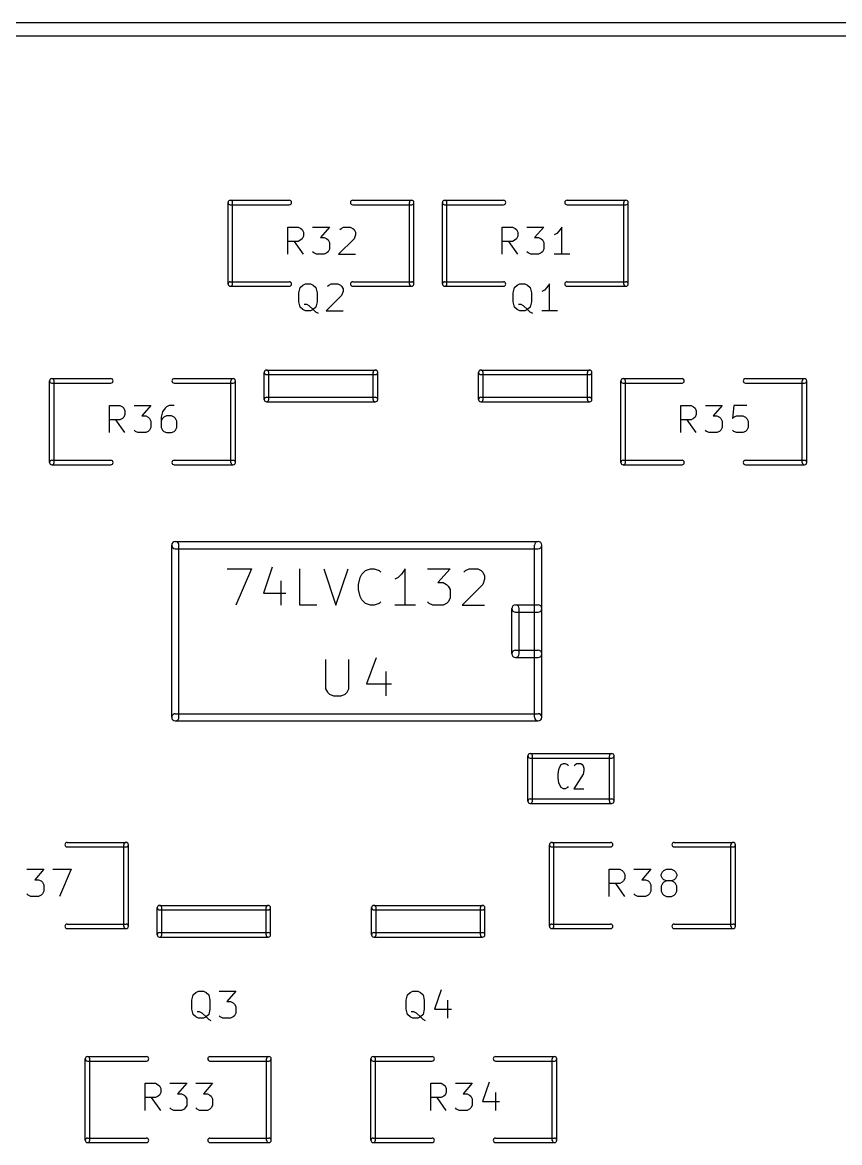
# Model space of a CAD drawing. Extents: x 25909 to 94169, y 14485 to 72503.
# Drawn here: x 60487 to 69497, y 59754 to 72115 of the extents above; entities that cross this region are included whole.
import ezdxf

# ---------------------------------------------------------------- set-up
doc = ezdxf.new("R2010")
doc.units = 0
doc.layers.add('BLACK', color=1, linetype='CONTINUOUS')

msp = doc.modelspace()

# ---------------------------------------------------------------- linework, layer by layer
at = {"layer": 'BLACK'}
for p, q in [((27165, 72115), (94093, 72115)), ((27165, 71965), (94093, 71965)), ((62754, 69228), (62754, 70128)), ((62779, 70153), (63429, 70153)), ((62779, 70103), (63429, 70103)), ((62804, 69228), (62804, 70128)), ((64129, 70153), (64779, 70153)), ((64129, 70103), (64779, 70103)), ((64754, 69228), (64754, 70128)), ((64804, 69228), (64804, 70128)), ((65117, 69228), (65117, 70128)), ((65142, 70153), (65792, 70153)), ((65142, 70103), (65792, 70103)), ((65167, 69228), (65167, 70128)), ((66492, 70153), (67142, 70153)), ((66492, 70103), (67142, 70103)), ((67117, 69228), (67117, 70128)), ((67167, 69228), (67167, 70128)), ((63414, 69557), (63414, 69857)), ((63414, 69857), (63529, 69857)), ((63529, 69857), (63557, 69842)), ((63557, 69842), (63572, 69828)), ((63686, 69857), (63872, 69857)), ((63872, 69857), (63772, 69742)), ((63986, 69828), (64000, 69842)), ((64000, 69842), (64029, 69857)), ((64029, 69857), (64100, 69857)), ((64100, 69857), (64129, 69842)), ((64129, 69842), (64143, 69828)), ((65777, 69557), (65777, 69857)), ((65777, 69857), (65892, 69857)), ((65892, 69857), (65920, 69842)), ((65920, 69842), (65935, 69828)), ((66049, 69857), (66235, 69857)), ((66235, 69857), (66135, 69742)), ((66435, 69857), (66406, 69814)), ((66435, 69557), (66435, 69857)), ((63572, 69728), (63557, 69714)), ((63572, 69828), (63586, 69799)), ((63586, 69757), (63572, 69728)), ((63586, 69799), (63586, 69757)), ((63772, 69742), (63814, 69742)), ((63814, 69742), (63843, 69728)), ((63843, 69728), (63857, 69714)), ((64143, 69728), (63972, 69557)), ((64143, 69828), (64158, 69799)), ((64158, 69771), (64143, 69728)), ((64158, 69799), (64158, 69771)), ((65935, 69728), (65920, 69714)), ((65935, 69828), (65949, 69799)), ((65949, 69757), (65935, 69728)), ((65949, 69799), (65949, 69757)), ((66135, 69742), (66177, 69742)), ((66177, 69742), (66206, 69728)), ((66206, 69728), (66220, 69714)), ((66378, 69785), (66349, 69771)), ((66406, 69814), (66378, 69785)), ((63529, 69699), (63414, 69699)), ((63586, 69557), (63486, 69699)), ((63557, 69714), (63529, 69699)), ((63857, 69714), (63872, 69685)), ((63872, 69614), (63857, 69585)), ((63872, 69685), (63872, 69614)), ((65892, 69699), (65777, 69699)), ((65949, 69557), (65849, 69699)), ((65920, 69714), (65892, 69699)), ((66220, 69714), (66235, 69685)), ((66235, 69614), (66220, 69585)), ((66235, 69685), (66235, 69614)), ((63700, 69571), (63686, 69585)), ((63729, 69557), (63700, 69571)), ((63814, 69557), (63729, 69557)), ((63843, 69571), (63814, 69557)), ((63857, 69585), (63843, 69571)), ((63972, 69557), (64158, 69557)), ((66063, 69571), (66049, 69585)), ((66092, 69557), (66063, 69571)), ((66177, 69557), (66092, 69557)), ((66206, 69571), (66177, 69557)), ((66220, 69585), (66206, 69571)), ((66521, 69557), (66349, 69557)), ((62779, 69253), (63429, 69253)), ((63579, 69217), (63608, 69232)), ((63608, 69232), (63665, 69232)), ((63665, 69232), (63693, 69217)), ((63864, 69217), (63893, 69232)), ((63893, 69232), (63964, 69232)), ((63964, 69232), (63993, 69217)), ((64129, 69253), (64779, 69253)), ((65142, 69253), (65792, 69253)), ((65942, 69217), (65971, 69232)), ((65971, 69232), (66028, 69232)), ((66028, 69232), (66056, 69217)), ((66299, 69232), (66270, 69189)), ((66299, 68932), (66299, 69232)), ((66492, 69253), (67142, 69253)), ((62779, 69203), (63429, 69203)), ((63536, 69132), (63550, 69189)), ((63536, 69032), (63536, 69132)), ((63550, 69189), (63579, 69217)), ((63693, 69217), (63722, 69189)), ((63722, 69189), (63736, 69132)), ((63736, 69132), (63736, 69032)), ((64007, 69103), (63836, 68932)), ((63850, 69203), (63864, 69217)), ((63993, 69217), (64007, 69203)), ((64007, 69203), (64022, 69174)), ((64022, 69146), (64007, 69103)), ((64022, 69174), (64022, 69146)), ((64129, 69203), (64779, 69203)), ((65142, 69203), (65792, 69203)), ((65899, 69132), (65913, 69189)), ((65899, 69032), (65899, 69132)), ((65913, 69189), (65942, 69217)), ((66056, 69217), (66085, 69189)), ((66085, 69189), (66099, 69132)), ((66099, 69132), (66099, 69032)), ((66242, 69160), (66213, 69146)), ((66270, 69189), (66242, 69160)), ((66492, 69203), (67142, 69203)), ((63550, 68974), (63536, 69032)), ((63622, 69003), (63593, 69003)), ((63650, 68989), (63622, 69003)), ((63693, 68946), (63650, 68989)), ((63736, 69032), (63722, 68974)), ((65913, 68974), (65899, 69032)), ((65985, 69003), (65956, 69003)), ((66013, 68989), (65985, 69003)), ((66056, 68946), (66013, 68989)), ((66099, 69032), (66085, 68974)), ((63579, 68946), (63550, 68974)), ((63608, 68932), (63579, 68946)), ((63665, 68932), (63608, 68932)), ((63693, 68946), (63665, 68932)), ((63722, 68974), (63693, 68946)), ((63722, 68917), (63693, 68946)), ((63750, 68903), (63722, 68917)), ((63836, 68932), (64022, 68932)), ((65942, 68946), (65913, 68974)), ((65971, 68932), (65942, 68946)), ((66028, 68932), (65971, 68932)), ((66056, 68946), (66028, 68932)), ((66085, 68974), (66056, 68946)), ((66085, 68917), (66056, 68946)), ((66113, 68903), (66085, 68917)), ((66385, 68932), (66213, 68932)), ((63154, 67953), (63154, 68253)), ((63179, 68278), (64379, 68278)), ((63204, 67953), (63204, 68253)), ((64354, 67953), (64354, 68253)), ((64404, 67953), (64404, 68253)), ((65517, 67953), (65517, 68253)), ((65542, 68278), (66742, 68278)), ((65567, 67953), (65567, 68253)), ((66717, 67953), (66717, 68253)), ((66767, 67953), (66767, 68253)), ((60786, 67259), (60786, 68159)), ((60811, 68184), (61461, 68184)), ((60811, 68134), (61461, 68134)), ((60836, 67259), (60836, 68159)), ((62161, 68184), (62811, 68184)), ((62161, 68134), (62811, 68134)), ((62786, 67259), (62786, 68159)), ((62836, 67259), (62836, 68159)), ((63179, 68228), (64379, 68228)), ((65542, 68228), (66742, 68228)), ((67085, 67259), (67085, 68159)), ((67110, 68184), (67760, 68184)), ((67110, 68134), (67760, 68134)), ((67135, 67259), (67135, 68159)), ((68460, 68184), (69110, 68184)), ((68460, 68134), (69110, 68134)), ((69085, 67259), (69085, 68159)), ((69135, 67259), (69135, 68159)), ((61446, 67588), (61446, 67888)), ((61446, 67888), (61561, 67888)), ((61561, 67888), (61589, 67873)), ((61589, 67873), (61604, 67859)), ((61718, 67888), (61904, 67888)), ((61904, 67888), (61804, 67773)), ((62075, 67873), (62061, 67859)), ((62104, 67888), (62075, 67873)), ((62161, 67888), (62104, 67888)), ((63179, 67978), (64379, 67978)), ((63179, 67928), (64379, 67928)), ((65542, 67978), (66742, 67978)), ((65542, 67928), (66742, 67928)), ((67745, 67588), (67745, 67888)), ((67745, 67888), (67860, 67888)), ((67860, 67888), (67888, 67873)), ((67888, 67873), (67903, 67859)), ((68017, 67888), (68203, 67888)), ((68203, 67888), (68103, 67773)), ((68331, 67888), (68317, 67745)), ((68474, 67888), (68331, 67888)), ((61589, 67745), (61561, 67730)), ((61604, 67759), (61589, 67745)), ((61604, 67859), (61618, 67830)), ((61618, 67788), (61604, 67759)), ((61618, 67830), (61618, 67788)), ((61804, 67773), (61846, 67773)), ((61846, 67773), (61875, 67759)), ((61875, 67759), (61889, 67745)), ((61889, 67745), (61904, 67716)), ((62032, 67816), (62018, 67759)), ((62018, 67759), (62018, 67645)), ((62032, 67745), (62018, 67716)), ((62061, 67859), (62032, 67816)), ((62047, 67759), (62032, 67745)), ((62075, 67773), (62047, 67759)), ((62132, 67773), (62075, 67773)), ((62161, 67759), (62132, 67773)), ((62175, 67745), (62161, 67759)), ((62190, 67716), (62175, 67745)), ((67888, 67745), (67860, 67730)), ((67903, 67759), (67888, 67745)), ((67903, 67859), (67917, 67830)), ((67917, 67788), (67903, 67759)), ((67917, 67830), (67917, 67788)), ((68103, 67773), (68145, 67773)), ((68145, 67773), (68174, 67759)), ((68174, 67759), (68188, 67745)), ((68188, 67745), (68203, 67716)), ((68317, 67745), (68331, 67759)), ((68331, 67759), (68360, 67773)), ((68360, 67773), (68431, 67773)), ((68431, 67773), (68460, 67759)), ((68460, 67759), (68474, 67745)), ((68474, 67745), (68489, 67716)), ((61561, 67730), (61446, 67730)), ((61618, 67588), (61518, 67730)), ((61732, 67602), (61718, 67616)), ((61889, 67616), (61875, 67602)), ((61904, 67645), (61889, 67616)), ((61904, 67716), (61904, 67645)), ((62018, 67645), (62032, 67616)), ((62032, 67616), (62047, 67602)), ((62161, 67602), (62175, 67616)), ((62175, 67616), (62190, 67645)), ((62190, 67645), (62190, 67716)), ((67860, 67730), (67745, 67730)), ((67917, 67588), (67817, 67730)), ((68031, 67602), (68017, 67616)), ((68188, 67616), (68174, 67602)), ((68203, 67645), (68188, 67616)), ((68203, 67716), (68203, 67645)), ((68331, 67602), (68317, 67616)), ((68474, 67616), (68460, 67602)), ((68489, 67645), (68474, 67616)), ((68489, 67716), (68489, 67645)), ((61761, 67588), (61732, 67602)), ((61846, 67588), (61761, 67588)), ((61875, 67602), (61846, 67588)), ((62047, 67602), (62075, 67588)), ((62075, 67588), (62132, 67588)), ((62132, 67588), (62161, 67602)), ((68060, 67588), (68031, 67602)), ((68145, 67588), (68060, 67588)), ((68174, 67602), (68145, 67588)), ((68360, 67588), (68331, 67602)), ((68431, 67588), (68360, 67588)), ((68460, 67602), (68431, 67588)), ((60811, 67284), (61461, 67284)), ((62161, 67284), (62811, 67284)), ((67110, 67284), (67760, 67284)), ((68460, 67284), (69110, 67284)), ((60811, 67234), (61461, 67234)), ((62161, 67234), (62811, 67234)), ((67110, 67234), (67760, 67234)), ((68460, 67234), (69110, 67234)), ((62173, 66387), (66173, 66387)), ((62133, 64447), (62133, 66347)), ((62173, 66307), (66173, 66307)), ((62213, 64447), (62213, 66347)), ((66133, 64447), (66133, 66347)), ((66213, 64447), (66213, 66347)), ((62744, 66085), (63011, 66085)), ((63011, 66085), (62839, 65685)), ((63239, 66104), (63144, 65818)), ((63544, 65685), (63544, 66085)), ((63811, 66085), (63944, 65685)), ((63944, 65685), (64078, 66085)), ((64211, 65990), (64230, 66028)), ((64230, 66028), (64268, 66066)), ((64268, 66066), (64326, 66085)), ((64326, 66085), (64364, 66085)), ((64364, 66085), (64421, 66066)), ((64421, 66066), (64440, 66047)), ((64668, 66028), (64630, 65990)), ((64706, 66085), (64668, 66028)), ((64706, 65685), (64706, 66085)), ((64954, 66085), (65202, 66085)), ((65202, 66085), (65068, 65933)), ((65354, 66047), (65373, 66066)), ((65373, 66066), (65411, 66085)), ((65411, 66085), (65507, 66085)), ((65507, 66085), (65545, 66066)), ((65545, 66066), (65564, 66047)), ((65564, 66047), (65583, 66009)), ((65583, 66009), (65583, 65971)), ((63335, 65952), (63335, 65685)), ((64192, 65914), (64211, 65990)), ((64192, 65857), (64192, 65914)), ((64630, 65990), (64592, 65971)), ((65068, 65933), (65126, 65933)), ((65126, 65933), (65164, 65914)), ((65164, 65914), (65183, 65895)), ((65183, 65895), (65202, 65857)), ((65564, 65914), (65335, 65685)), ((65583, 65971), (65564, 65914)), ((63144, 65818), (63392, 65818)), ((64211, 65780), (64192, 65857)), ((64230, 65742), (64211, 65780)), ((65202, 65761), (65183, 65723)), ((65202, 65857), (65202, 65761)), ((63735, 65685), (63544, 65685)), ((64268, 65704), (64230, 65742)), ((64326, 65685), (64268, 65704)), ((64364, 65685), (64326, 65685)), ((64421, 65704), (64364, 65685)), ((64440, 65723), (64421, 65704)), ((64821, 65685), (64592, 65685)), ((64973, 65704), (64954, 65723)), ((65011, 65685), (64973, 65704)), ((65126, 65685), (65011, 65685)), ((65164, 65704), (65126, 65685)), ((65183, 65723), (65164, 65704)), ((65335, 65685), (65583, 65685)), ((65883, 65147), (65883, 65647)), ((65923, 65687), (66173, 65687)), ((65963, 65147), (65963, 65647)), ((65923, 65607), (66173, 65607)), ((65923, 65187), (66173, 65187)), ((63830, 65085), (63830, 64761)), ((64087, 64761), (64087, 65085)), ((64387, 65104), (64280, 64818)), ((65923, 65107), (66173, 65107)), ((64494, 64952), (64494, 64685)), ((64280, 64818), (64558, 64818)), ((63830, 64761), (63852, 64723)), ((63852, 64723), (63873, 64704)), ((63873, 64704), (63916, 64685)), ((63916, 64685), (64002, 64685)), ((64002, 64685), (64044, 64704)), ((64044, 64704), (64066, 64723)), ((64066, 64723), (64087, 64761)), ((62173, 64487), (66173, 64487)), ((62173, 64407), (66173, 64407)), ((66085, 64047), (66985, 64047)), ((66060, 63522), (66060, 64022)), ((66085, 63997), (66985, 63997)), ((66110, 63522), (66110, 64022)), ((66411, 63899), (66429, 63925)), ((66429, 63925), (66454, 63939)), ((66454, 63939), (66471, 63939)), ((66471, 63939), (66497, 63925)), ((66497, 63925), (66506, 63912)), ((66574, 63912), (66583, 63925)), ((66583, 63925), (66600, 63939)), ((66600, 63939), (66643, 63939)), ((66643, 63939), (66660, 63925)), ((66660, 63925), (66669, 63912)), ((66669, 63912), (66677, 63885)), ((66960, 63522), (66960, 64022)), ((67010, 63522), (67010, 64022)), ((66394, 63819), (66403, 63872)), ((66394, 63779), (66394, 63819)), ((66403, 63872), (66411, 63899)), ((66669, 63819), (66566, 63659)), ((66677, 63859), (66669, 63819)), ((66677, 63885), (66677, 63859)), ((66403, 63725), (66394, 63779)), ((66411, 63699), (66403, 63725)), ((66429, 63672), (66411, 63699)), ((66454, 63659), (66429, 63672)), ((66497, 63672), (66471, 63659)), ((66506, 63685), (66497, 63672)), ((66085, 63547), (66985, 63547)), ((66471, 63659), (66454, 63659)), ((66566, 63659), (66677, 63659)), ((66085, 63497), (66985, 63497)), ((60980, 63066), (61630, 63066)), ((66323, 63066), (66973, 63066)), ((67673, 63066), (68323, 63066)), ((60980, 63016), (61630, 63016)), ((61605, 62141), (61605, 63041)), ((61655, 62141), (61655, 63041)), ((66298, 62141), (66298, 63041)), ((66323, 63016), (66973, 63016)), ((66348, 62141), (66348, 63041)), ((67673, 63016), (68323, 63016)), ((68298, 62141), (68298, 63041)), ((68348, 62141), (68348, 63041)), ((60537, 62770), (60723, 62770)), ((60723, 62770), (60623, 62655)), ((60823, 62770), (61023, 62770)), ((61023, 62770), (60894, 62470)), ((66958, 62470), (66958, 62770)), ((66958, 62770), (67073, 62770)), ((67073, 62770), (67101, 62755)), ((67101, 62755), (67116, 62741)), ((67116, 62741), (67130, 62712)), ((67130, 62712), (67130, 62670)), ((67230, 62770), (67416, 62770)), ((67416, 62770), (67316, 62655)), ((67530, 62712), (67544, 62741)), ((67530, 62698), (67530, 62712)), ((67544, 62670), (67530, 62698)), ((67544, 62741), (67559, 62755)), ((67559, 62755), (67587, 62770)), ((67587, 62770), (67644, 62770)), ((67644, 62770), (67673, 62755)), ((67673, 62755), (67687, 62741)), ((67687, 62741), (67702, 62712)), ((67702, 62698), (67687, 62670)), ((67702, 62712), (67702, 62698)), ((60623, 62655), (60665, 62655)), ((60665, 62655), (60694, 62641)), ((60694, 62641), (60708, 62627)), ((60708, 62627), (60723, 62598)), ((60723, 62598), (60723, 62527)), ((67073, 62612), (66958, 62612)), ((67130, 62470), (67030, 62612)), ((67101, 62627), (67073, 62612)), ((67116, 62641), (67101, 62627)), ((67130, 62670), (67116, 62641)), ((67316, 62655), (67358, 62655)), ((67358, 62655), (67387, 62641)), ((67387, 62641), (67401, 62627)), ((67401, 62627), (67416, 62598)), ((67416, 62598), (67416, 62527)), ((67544, 62612), (67530, 62584)), ((67530, 62584), (67530, 62527)), ((67559, 62655), (67544, 62670)), ((67559, 62627), (67544, 62612)), ((67587, 62641), (67559, 62655)), ((67587, 62641), (67559, 62627)), ((67644, 62641), (67587, 62641)), ((67673, 62655), (67644, 62641)), ((67673, 62627), (67644, 62641)), ((67687, 62670), (67673, 62655)), ((67687, 62612), (67673, 62627)), ((67702, 62584), (67687, 62612)), ((67702, 62527), (67702, 62584)), ((60551, 62484), (60537, 62498)), ((60580, 62470), (60551, 62484)), ((60665, 62470), (60580, 62470)), ((60694, 62484), (60665, 62470)), ((60708, 62498), (60694, 62484)), ((60723, 62527), (60708, 62498)), ((67244, 62484), (67230, 62498)), ((67273, 62470), (67244, 62484)), ((67358, 62470), (67273, 62470)), ((67387, 62484), (67358, 62470)), ((67401, 62498), (67387, 62484)), ((67416, 62527), (67401, 62498)), ((67530, 62527), (67544, 62498)), ((67544, 62498), (67559, 62484)), ((67559, 62484), (67587, 62470)), ((67587, 62470), (67644, 62470)), ((67644, 62470), (67673, 62484)), ((67673, 62484), (67687, 62498)), ((67687, 62498), (67702, 62527)), ((61973, 62047), (61973, 62347)), ((61998, 62372), (63198, 62372)), ((61998, 62322), (63198, 62322)), ((62023, 62047), (62023, 62347)), ((63173, 62047), (63173, 62347)), ((63223, 62047), (63223, 62347)), ((64336, 62047), (64336, 62347)), ((64361, 62372), (65561, 62372)), ((64361, 62322), (65561, 62322)), ((64386, 62047), (64386, 62347)), ((65536, 62047), (65536, 62347)), ((65586, 62047), (65586, 62347)), ((60980, 62166), (61630, 62166)), ((60980, 62116), (61630, 62116)), ((61998, 62072), (63198, 62072)), ((64361, 62072), (65561, 62072)), ((66323, 62166), (66973, 62166)), ((66323, 62116), (66973, 62116)), ((67673, 62166), (68323, 62166)), ((67673, 62116), (68323, 62116)), ((61998, 62022), (63198, 62022)), ((64361, 62022), (65561, 62022)), ((65104, 61440), (65032, 61226)), ((62355, 61326), (62369, 61383)), ((62355, 61226), (62355, 61326)), ((62369, 61383), (62398, 61411)), ((62398, 61411), (62427, 61426)), ((62427, 61426), (62484, 61426)), ((62484, 61426), (62512, 61411)), ((62512, 61411), (62541, 61383)), ((62541, 61383), (62555, 61326)), ((62555, 61326), (62555, 61226)), ((62655, 61426), (62841, 61426)), ((62841, 61426), (62741, 61311)), ((62741, 61311), (62783, 61311)), ((62783, 61311), (62812, 61297)), ((64718, 61326), (64732, 61383)), ((64718, 61226), (64718, 61326)), ((64732, 61383), (64761, 61411)), ((64761, 61411), (64790, 61426)), ((64790, 61426), (64847, 61426)), ((64847, 61426), (64875, 61411)), ((64875, 61411), (64904, 61383)), ((64904, 61383), (64918, 61326)), ((64918, 61326), (64918, 61226)), ((65175, 61326), (65175, 61126)), ((62369, 61168), (62355, 61226)), ((62441, 61197), (62412, 61197)), ((62469, 61183), (62441, 61197)), ((62555, 61226), (62541, 61168)), ((62812, 61297), (62826, 61283)), ((62826, 61283), (62841, 61254)), ((62841, 61254), (62841, 61183)), ((64732, 61168), (64718, 61226)), ((64804, 61197), (64775, 61197)), ((64832, 61183), (64804, 61197)), ((64918, 61226), (64904, 61168)), ((65032, 61226), (65218, 61226)), ((62398, 61140), (62369, 61168)), ((62427, 61126), (62398, 61140)), ((62484, 61126), (62427, 61126)), ((62512, 61140), (62469, 61183)), ((62512, 61140), (62484, 61126)), ((62541, 61168), (62512, 61140)), ((62541, 61111), (62512, 61140)), ((62569, 61097), (62541, 61111)), ((62669, 61140), (62655, 61154)), ((62698, 61126), (62669, 61140)), ((62783, 61126), (62698, 61126)), ((62812, 61140), (62783, 61126)), ((62826, 61154), (62812, 61140)), ((62841, 61183), (62826, 61154)), ((64761, 61140), (64732, 61168)), ((64790, 61126), (64761, 61140)), ((64847, 61126), (64790, 61126)), ((64875, 61140), (64832, 61183)), ((64875, 61140), (64847, 61126)), ((64904, 61168), (64875, 61140)), ((64904, 61111), (64875, 61140)), ((64932, 61097), (64904, 61111)), ((61205, 60704), (61855, 60704)), ((62555, 60704), (63205, 60704)), ((64354, 60704), (65004, 60704)), ((65704, 60704), (66354, 60704)), ((61180, 59779), (61180, 60679)), ((61205, 60654), (61855, 60654)), ((61230, 59779), (61230, 60679)), ((62555, 60654), (63205, 60654)), ((63180, 59779), (63180, 60679)), ((63230, 59779), (63230, 60679)), ((64329, 59779), (64329, 60679)), ((64354, 60654), (65004, 60654)), ((64379, 59779), (64379, 60679)), ((65704, 60654), (66354, 60654)), ((66329, 59779), (66329, 60679)), ((66379, 59779), (66379, 60679)), ((61840, 60108), (61840, 60408)), ((61840, 60408), (61955, 60408)), ((61955, 60408), (61983, 60393)), ((61983, 60393), (61998, 60379)), ((61998, 60379), (62012, 60350)), ((62012, 60350), (62012, 60308)), ((62112, 60408), (62298, 60408)), ((62298, 60408), (62198, 60293)), ((62398, 60408), (62584, 60408)), ((62584, 60408), (62484, 60293)), ((64989, 60108), (64989, 60408)), ((64989, 60408), (65104, 60408)), ((65104, 60408), (65132, 60393)), ((65132, 60393), (65147, 60379)), ((65147, 60379), (65161, 60350)), ((65161, 60350), (65161, 60308)), ((65261, 60408), (65447, 60408)), ((65447, 60408), (65347, 60293)), ((65633, 60422), (65561, 60208)), ((61955, 60250), (61840, 60250)), ((62012, 60108), (61912, 60250)), ((61983, 60265), (61955, 60250)), ((61998, 60279), (61983, 60265)), ((62012, 60308), (61998, 60279)), ((62198, 60293), (62240, 60293)), ((62240, 60293), (62269, 60279)), ((62269, 60279), (62283, 60265)), ((62283, 60265), (62298, 60236)), ((62298, 60236), (62298, 60165)), ((62484, 60293), (62526, 60293)), ((62526, 60293), (62555, 60279)), ((62555, 60279), (62569, 60265)), ((62569, 60265), (62584, 60236)), ((62584, 60236), (62584, 60165)), ((65104, 60250), (64989, 60250)), ((65161, 60108), (65061, 60250)), ((65132, 60265), (65104, 60250)), ((65147, 60279), (65132, 60265)), ((65161, 60308), (65147, 60279)), ((65347, 60293), (65389, 60293)), ((65389, 60293), (65418, 60279)), ((65418, 60279), (65432, 60265)), ((65432, 60265), (65447, 60236)), ((65447, 60236), (65447, 60165)), ((65561, 60208), (65747, 60208)), ((65704, 60308), (65704, 60108)), ((62126, 60122), (62112, 60136)), ((62155, 60108), (62126, 60122)), ((62240, 60108), (62155, 60108)), ((62269, 60122), (62240, 60108)), ((62283, 60136), (62269, 60122)), ((62298, 60165), (62283, 60136)), ((62412, 60122), (62398, 60136)), ((62441, 60108), (62412, 60122)), ((62526, 60108), (62441, 60108)), ((62555, 60122), (62526, 60108)), ((62569, 60136), (62555, 60122)), ((62584, 60165), (62569, 60136)), ((65275, 60122), (65261, 60136)), ((65304, 60108), (65275, 60122)), ((65389, 60108), (65304, 60108)), ((65418, 60122), (65389, 60108)), ((65432, 60136), (65418, 60122)), ((65447, 60165), (65432, 60136)), ((61205, 59804), (61855, 59804)), ((61205, 59754), (61855, 59754)), ((62555, 59804), (63205, 59804)), ((62555, 59754), (63205, 59754)), ((64354, 59804), (65004, 59804)), ((64354, 59754), (65004, 59754)), ((65704, 59804), (66354, 59804)), ((65704, 59754), (66354, 59754))]:
    msp.add_line(p, q, dxfattribs=at)
for centre, radius, start, end in [((62779, 70128), 25, 360, 540), ((62779, 70128), 25, 90, 270), ((63429, 70128), 25, 270, 450), ((64129, 70128), 25, 90, 270), ((64779, 70128), 25, 360, 540), ((64779, 70128), 25, 270, 450), ((65142, 70128), 25, 360, 540), ((65142, 70128), 25, 90, 270), ((65792, 70128), 25, 270, 450), ((66492, 70128), 25, 90, 270), ((67142, 70128), 25, 360, 540), ((67142, 70128), 25, 270, 450), ((62779, 69228), 25, 90, 270), ((62779, 69228), 25, 180, 360), ((63429, 69228), 25, 270, 450), ((64129, 69228), 25, 90, 270), ((64779, 69228), 25, 180, 360), ((64779, 69228), 25, 270, 450), ((65142, 69228), 25, 90, 270), ((65142, 69228), 25, 180, 360), ((65792, 69228), 25, 270, 450), ((66492, 69228), 25, 90, 270), ((67142, 69228), 25, 180, 360), ((67142, 69228), 25, 270, 450), ((63179, 68253), 25, 90, 270), ((63179, 68253), 25, 360, 540), ((64379, 68253), 25, 360, 540), ((64379, 68253), 25, 270, 450), ((65542, 68253), 25, 90, 270), ((65542, 68253), 25, 360, 540), ((66742, 68253), 25, 360, 540), ((66742, 68253), 25, 270, 450), ((60811, 68159), 25, 360, 540), ((60811, 68159), 25, 90, 270), ((61461, 68159), 25, 270, 450), ((62161, 68159), 25, 90, 270), ((62811, 68159), 25, 360, 540), ((62811, 68159), 25, 270, 450), ((67110, 68159), 25, 360, 540), ((67110, 68159), 25, 90, 270), ((67760, 68159), 25, 270, 450), ((68460, 68159), 25, 90, 270), ((69110, 68159), 25, 360, 540), ((69110, 68159), 25, 270, 450), ((63179, 67953), 25, 90, 270), ((63179, 67953), 25, 180, 360), ((64379, 67953), 25, 180, 360), ((64379, 67953), 25, 270, 450), ((65542, 67953), 25, 90, 270), ((65542, 67953), 25, 180, 360), ((66742, 67953), 25, 180, 360), ((66742, 67953), 25, 270, 450), ((60811, 67259), 25, 90, 270), ((60811, 67259), 25, 180, 360), ((61461, 67259), 25, 270, 450), ((62161, 67259), 25, 90, 270), ((62811, 67259), 25, 180, 360), ((62811, 67259), 25, 270, 450), ((67110, 67259), 25, 90, 270), ((67110, 67259), 25, 180, 360), ((67760, 67259), 25, 270, 450), ((68460, 67259), 25, 90, 270), ((69110, 67259), 25, 180, 360), ((69110, 67259), 25, 270, 450), ((62173, 66347), 40, 360, 540), ((62173, 66347), 40, 90, 270), ((66173, 66347), 40, 360, 540), ((66173, 66347), 40, 270, 450), ((65923, 65647), 40, 360, 540), ((65923, 65647), 40, 90, 270), ((66173, 65647), 40, 270, 450), ((65923, 65147), 40, 90, 270), ((65923, 65147), 40, 180, 360), ((66173, 65147), 40, 270, 450), ((62173, 64447), 40, 90, 270), ((62173, 64447), 40, 180, 360), ((66173, 64447), 40, 180, 360), ((66173, 64447), 40, 270, 450), ((66085, 64022), 25, 360, 540), ((66085, 64022), 25, 90, 270), ((66985, 64022), 25, 360, 540), ((66985, 64022), 25, 270, 450), ((66085, 63522), 25, 90, 270), ((66985, 63522), 25, 270, 450), ((66085, 63522), 25, 180, 360), ((66985, 63522), 25, 180, 360), ((60980, 63041), 25, 90, 270), ((61630, 63041), 25, 360, 540), ((61630, 63041), 25, 270, 450), ((66323, 63041), 25, 360, 540), ((66323, 63041), 25, 90, 270), ((66973, 63041), 25, 270, 450), ((67673, 63041), 25, 90, 270), ((68323, 63041), 25, 360, 540), ((68323, 63041), 25, 270, 450), ((61998, 62347), 25, 360, 540), ((61998, 62347), 25, 90, 270), ((63198, 62347), 25, 360, 540), ((63198, 62347), 25, 270, 450), ((64361, 62347), 25, 360, 540), ((64361, 62347), 25, 90, 270), ((65561, 62347), 25, 360, 540), ((65561, 62347), 25, 270, 450), ((60980, 62141), 25, 90, 270), ((61630, 62141), 25, 180, 360), ((61630, 62141), 25, 270, 450), ((61998, 62047), 25, 90, 270), ((63198, 62047), 25, 270, 450), ((64361, 62047), 25, 90, 270), ((65561, 62047), 25, 270, 450), ((66323, 62141), 25, 90, 270), ((66323, 62141), 25, 180, 360), ((66973, 62141), 25, 270, 450), ((67673, 62141), 25, 90, 270), ((68323, 62141), 25, 180, 360), ((68323, 62141), 25, 270, 450), ((61998, 62047), 25, 180, 360), ((63198, 62047), 25, 180, 360), ((64361, 62047), 25, 180, 360), ((65561, 62047), 25, 180, 360), ((61205, 60679), 25, 360, 540), ((61205, 60679), 25, 90, 270), ((61855, 60679), 25, 270, 450), ((62555, 60679), 25, 90, 270), ((63205, 60679), 25, 360, 540), ((63205, 60679), 25, 270, 450), ((64354, 60679), 25, 360, 540), ((64354, 60679), 25, 90, 270), ((65004, 60679), 25, 270, 450), ((65704, 60679), 25, 90, 270), ((66354, 60679), 25, 360, 540), ((66354, 60679), 25, 270, 450), ((61205, 59779), 25, 90, 270), ((61205, 59779), 25, 180, 360), ((61855, 59779), 25, 270, 450), ((62555, 59779), 25, 90, 270), ((63205, 59779), 25, 180, 360), ((63205, 59779), 25, 270, 450), ((64354, 59779), 25, 90, 270), ((64354, 59779), 25, 180, 360), ((65004, 59779), 25, 270, 450), ((65704, 59779), 25, 90, 270), ((66354, 59779), 25, 180, 360), ((66354, 59779), 25, 270, 450)]:
    msp.add_arc(centre, radius, start, end, dxfattribs=at)

doc.saveas('drawing.dxf')
